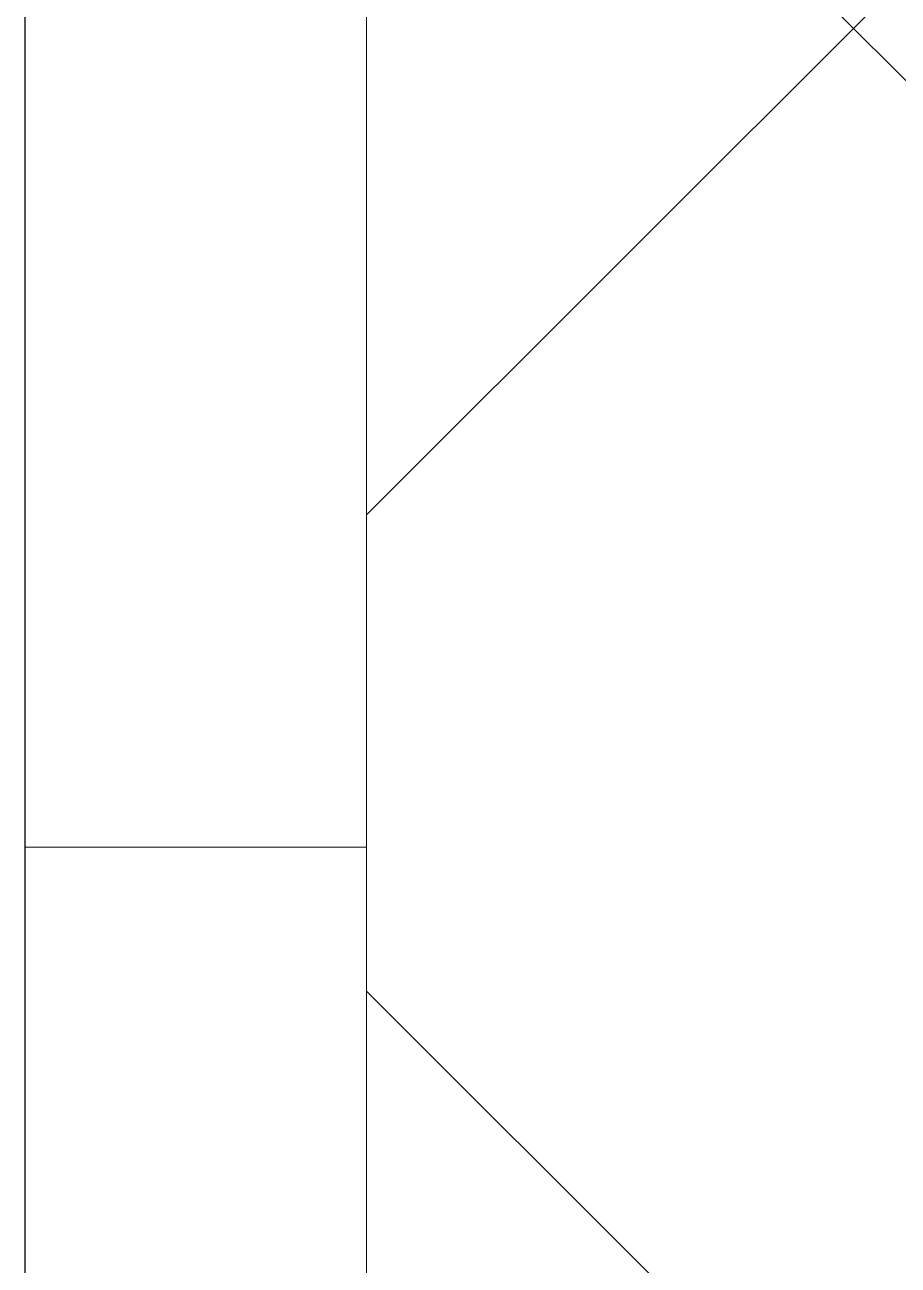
# Model space of a CAD drawing. Header units: millimetres. Extents: x -23600 to 58751, y -29611 to 36794.
# Drawn here: x -10000.3 to -9744.8, y 5577.8 to 5940.9 of the extents above; entities that cross this region are included whole.
import ezdxf

# ---------------------------------------------------------------- set-up
doc = ezdxf.new("R2010")
doc.units = ezdxf.units.MM
doc.layers.add('A-WALL', color=113, linetype='Continuous', lineweight=9)
doc.layers.add('A-WALL-PATT', color=111, linetype='Continuous', lineweight=25)

msp = doc.modelspace()

# ---------------------------------------------------------------- hatches: boundary and pattern name
at = {"layer": 'A-WALL-PATT', "lineweight": 9}
h = msp.add_hatch(dxfattribs=at)
h.set_pattern_fill('FP_1', color=256, style=0, pattern_type=2)
h.set_pattern_definition([(0, (0, 0), (0, 300), []), (90, (0, 0), (-300, 2e-14), [])])
h.paths.add_polyline_path([(-9900.3, 2275.99), (-9900.3, 4879.39), (-10000.3, 4879.39), (-10000.3, 2275.99)], flags=0)
h.paths.add_polyline_path([(-9900.3, 5031.79), (-9900.3, 6218.94), (-10000.3, 6218.94), (-10000.3, 5031.79)], flags=0)
h.paths.add_polyline_path([(-10000.3, 22180.29), (-9900.3, 22180.29), (-9900.3, 22470.29), (-10000.3, 22470.29)], flags=0)
h = msp.add_hatch(dxfattribs=at)
h.set_pattern_fill('FP_3', color=256, style=0, pattern_type=2)
h.set_pattern_definition([(45, (0, 0), (-212.132, 212.132), []), (135, (0, 0), (-212.132, -212.132), [])])
h.paths.add_polyline_path([(-9900.3, 2275.99), (-9710.3, 2275.99), (-9710.3, 6118.94), (-9900.3, 6118.94), (-9900.3, 5031.79), (-9847.9, 5031.79), (-9847.9, 4879.39), (-9900.3, 4879.39), (-9900.3, 2788.1)], flags=0)
h.paths.add_polyline_path([(-9710.3, 22180.29), (-9710.3, 22470.29), (-9900.3, 22470.29), (-9900.3, 22180.29)], flags=0)

# ---------------------------------------------------------------- linework, layer by layer
at = {"layer": 'A-WALL', "lineweight": 25}
msp.add_line((-10000.3, 6218.94), (-10000.3, 5031.79), dxfattribs=at)
at = {"layer": 'A-WALL'}
msp.add_line((-9900.3, 5031.79), (-9900.3, 6118.94), dxfattribs=at)

doc.saveas('drawing.dxf')
